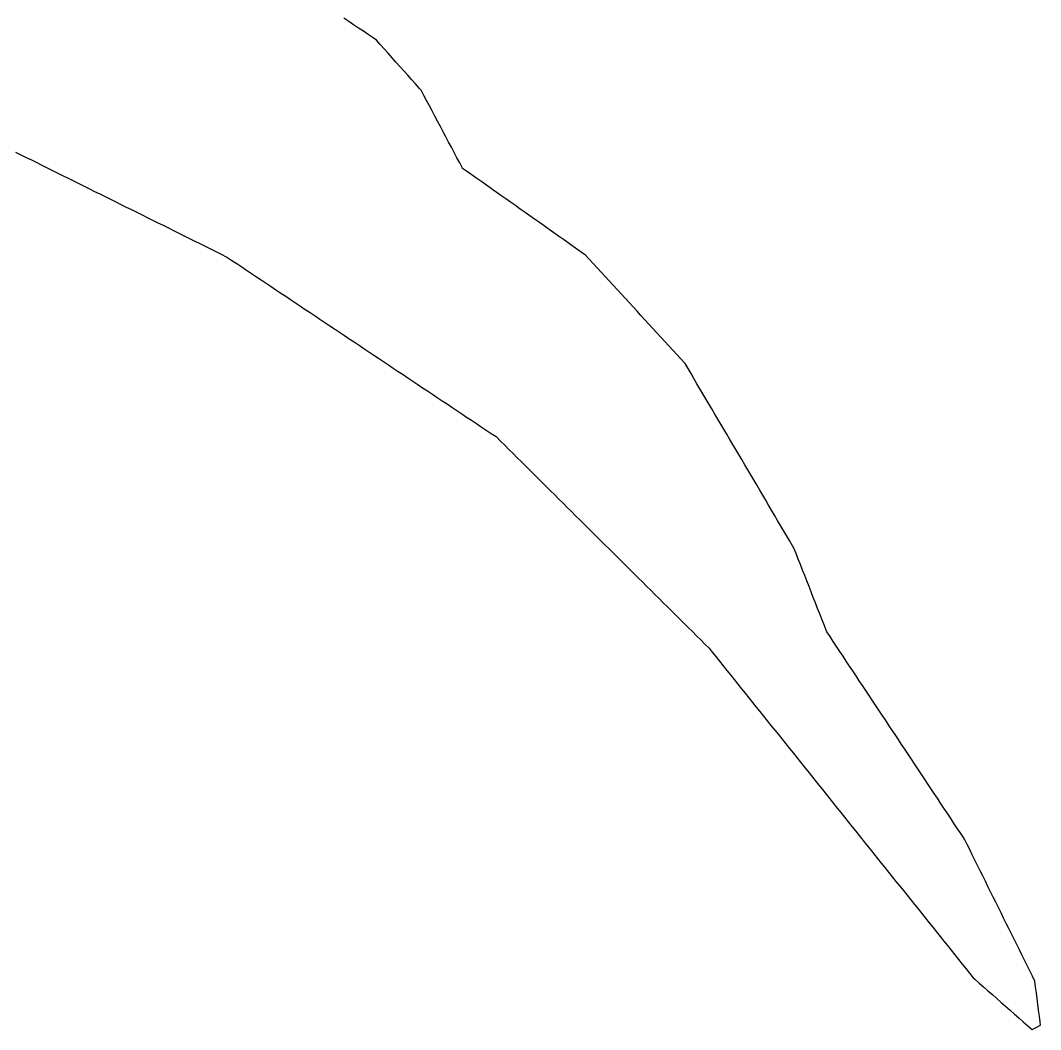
# Model space of a CAD drawing. Header units: millimetres. Extents: x 257 to 2289, y 96 to 1983.
# Drawn here: x 2115.9 to 2289.4, y 1085.2 to 1256.8 of the extents above; entities that cross this region are included whole.
import ezdxf

# ---------------------------------------------------------------- set-up
doc = ezdxf.new("R2010")
doc.units = ezdxf.units.MM
doc.layers.add('ALL_ISLANDS', color=7, linetype='Continuous')
doc.layers.add('OUTLINE_ISLAND_01', color=7, linetype='Continuous')

msp = doc.modelspace()

# ---------------------------------------------------------------- linework, layer by layer
at = {"layer": 'ALL_ISLANDS'}
msp.add_lwpolyline([(2115.0742, 1234.4222), (2115.9699, 1233.9777), (2116.8657, 1233.5332), (2117.7615, 1233.0887), (2118.6573, 1232.6441), (2119.553, 1232.1996), (2120.4488, 1231.7551), (2121.3446, 1231.3106), (2122.2403, 1230.8661), (2123.1361, 1230.4216), (2124.0319, 1229.977), (2124.9277, 1229.5325), (2125.8234, 1229.088), (2126.7192, 1228.6435), (2127.615, 1228.199), (2128.5107, 1227.7545), (2129.4065, 1227.31), (2130.3023, 1226.8654), (2131.1981, 1226.4209), (2132.0938, 1225.9764), (2132.9896, 1225.5319), (2133.8854, 1225.0874), (2134.7811, 1224.6429), (2135.6769, 1224.1984), (2136.5727, 1223.7538), (2137.4685, 1223.3093), (2138.3642, 1222.8648), (2139.26, 1222.4203), (2140.1558, 1221.9758), (2141.0515, 1221.5313), (2141.9473, 1221.0867), (2142.8431, 1220.6422), (2143.7389, 1220.1977), (2144.6346, 1219.7532), (2145.5304, 1219.3087), (2146.4262, 1218.8642), (2147.3219, 1218.4197), (2148.2177, 1217.9751), (2149.1135, 1217.5306), (2150.0093, 1217.0861), (2150.905, 1216.6416), (2151.0215, 1216.5639), (2151.8532, 1216.0087), (2152.685, 1215.4536), (2153.5167, 1214.8984), (2154.3485, 1214.3433), (2155.1802, 1213.7881), (2156.0119, 1213.233), (2156.8437, 1212.6778), (2157.6754, 1212.1227), (2158.5072, 1211.5675), (2159.3389, 1211.0124), (2160.1707, 1210.4572), (2161.0024, 1209.9021), (2161.8342, 1209.3469), (2162.6659, 1208.7918), (2163.4977, 1208.2366), (2164.3294, 1207.6814), (2165.1612, 1207.1263), (2165.9929, 1206.5711), (2166.8247, 1206.016), (2167.6564, 1205.4608), (2168.4882, 1204.9057), (2169.3199, 1204.3505), (2170.1517, 1203.7954), (2170.9834, 1203.2402), (2171.8152, 1202.6851), (2172.6469, 1202.1299), (2173.4787, 1201.5748), (2174.3104, 1201.0196), (2175.1422, 1200.4645), (2175.9739, 1199.9093), (2176.8057, 1199.3542), (2177.6374, 1198.799), (2178.4692, 1198.2439), (2179.3009, 1197.6887), (2180.1327, 1197.1335), (2180.9644, 1196.5784), (2181.7961, 1196.0232), (2182.6279, 1195.4681), (2183.4596, 1194.9129), (2184.2914, 1194.3578), (2185.1231, 1193.8026), (2185.9549, 1193.2475), (2186.7866, 1192.6923), (2187.6184, 1192.1372), (2188.4501, 1191.582), (2189.2819, 1191.0269), (2190.1136, 1190.4717), (2190.9454, 1189.9166), (2191.7771, 1189.3614), (2192.6089, 1188.8063), (2193.4406, 1188.2511), (2194.2724, 1187.6959), (2195.1041, 1187.1408), (2195.9359, 1186.5856), (2196.7676, 1186.0305), (2196.8261, 1185.9724), (2197.5357, 1185.2678), (2198.2453, 1184.5632), (2198.9548, 1183.8585), (2199.6644, 1183.1539), (2200.374, 1182.4493), (2201.0836, 1181.7447), (2201.7931, 1181.04), (2202.5027, 1180.3354), (2203.2123, 1179.6308), (2203.9219, 1178.9262), (2204.6315, 1178.2215), (2205.341, 1177.5169), (2206.0506, 1176.8123), (2206.7602, 1176.1076), (2207.4698, 1175.403), (2208.1793, 1174.6984), (2208.8889, 1173.9938), (2209.5985, 1173.2891), (2210.3081, 1172.5845), (2211.0177, 1171.8799), (2211.7272, 1171.1753), (2212.4368, 1170.4706), (2213.1464, 1169.766), (2213.856, 1169.0614), (2214.5656, 1168.3568), (2215.2751, 1167.6521), (2215.9847, 1166.9475), (2216.6943, 1166.2429), (2217.4039, 1165.5382), (2218.1134, 1164.8336), (2218.823, 1164.129), (2219.5326, 1163.4244), (2220.2422, 1162.7197), (2220.9518, 1162.0151), (2221.6613, 1161.3105), (2222.3709, 1160.6059), (2223.0805, 1159.9012), (2223.7901, 1159.1966), (2224.4996, 1158.492), (2225.2092, 1157.7873), (2225.9188, 1157.0827), (2226.6284, 1156.3781), (2227.338, 1155.6735), (2228.0475, 1154.9688), (2228.7571, 1154.2642), (2229.4667, 1153.5596), (2230.1763, 1152.855), (2230.8858, 1152.1503), (2231.5954, 1151.4457), (2232.305, 1150.7411), (2233.0146, 1150.0365), (2233.5292, 1149.3941), (2234.1544, 1148.6136), (2234.7796, 1147.8331), (2235.4048, 1147.0526), (2236.03, 1146.2722), (2236.6552, 1145.4917), (2237.2803, 1144.7112), (2237.9055, 1143.9308), (2238.5307, 1143.1503), (2239.1559, 1142.3698), (2239.7811, 1141.5894), (2240.4063, 1140.8089), (2241.0315, 1140.0284), (2241.6567, 1139.248), (2242.2819, 1138.4675), (2242.9071, 1137.687), (2243.5323, 1136.9066), (2244.1575, 1136.1261), (2244.7827, 1135.3456), (2245.4079, 1134.5652), (2246.0331, 1133.7847), (2246.6583, 1133.0042), (2247.2835, 1132.2237), (2247.9087, 1131.4433), (2248.5339, 1130.6628), (2249.1591, 1129.8823), (2249.7843, 1129.1019), (2250.4095, 1128.3214), (2251.0346, 1127.5409), (2251.6598, 1126.7605), (2252.285, 1125.98), (2252.9102, 1125.1995), (2253.5354, 1124.4191), (2254.1606, 1123.6386), (2254.7858, 1122.8581), (2255.411, 1122.0777), (2256.0362, 1121.2972), (2256.6614, 1120.5167), (2257.2866, 1119.7363), (2257.9118, 1118.9558), (2258.537, 1118.1753), (2259.1622, 1117.3948), (2259.7874, 1116.6144), (2260.4126, 1115.8339), (2261.0378, 1115.0534), (2261.663, 1114.273), (2262.2882, 1113.4925), (2262.9134, 1112.712), (2263.5386, 1111.9316), (2264.1637, 1111.1511), (2264.7889, 1110.3706), (2265.4141, 1109.5902), (2266.0393, 1108.8097), (2266.6645, 1108.0292), (2267.2897, 1107.2488), (2267.9149, 1106.4683), (2268.5401, 1105.6878), (2269.1653, 1104.9074), (2269.7905, 1104.1269), (2270.4157, 1103.3464), (2271.0409, 1102.5659), (2271.6661, 1101.7855), (2272.2913, 1101.005), (2272.9165, 1100.2245), (2273.5417, 1099.4441), (2274.1669, 1098.6636), (2274.7921, 1097.8831), (2275.4173, 1097.1027), (2276.0425, 1096.3222), (2276.6677, 1095.5417), (2277.2928, 1094.7613), (2277.918, 1093.9808), (2278.1818, 1093.7489), (2278.9327, 1093.0884), (2279.6836, 1092.428), (2280.4345, 1091.7676), (2281.1854, 1091.1072), (2281.9362, 1090.4468), (2282.6871, 1089.7864), (2283.438, 1089.1259), (2284.1889, 1088.4655), (2284.9398, 1087.8051), (2285.6907, 1087.1447), (2286.4416, 1086.4843), (2287.1925, 1085.8239), (2287.9434, 1085.1634), (2288.4896, 1085.4424), (2289.3802, 1085.8973), (2289.3047, 1086.4822), (2289.1766, 1087.474), (2289.0485, 1088.4658), (2288.9205, 1089.4575), (2288.7924, 1090.4493), (2288.6644, 1091.4411), (2288.5363, 1092.4328), (2288.4082, 1093.4246), (2287.9863, 1094.2755), (2287.5421, 1095.1714), (2287.0978, 1096.0673), (2286.6536, 1096.9632), (2286.2093, 1097.8591), (2285.7651, 1098.755), (2285.3209, 1099.651), (2284.8766, 1100.5469), (2284.4324, 1101.4428), (2283.9881, 1102.3387), (2283.5439, 1103.2346), (2283.0996, 1104.1305), (2282.6554, 1105.0264), (2282.2112, 1105.9223), (2281.7669, 1106.8182), (2281.3227, 1107.7141), (2280.8784, 1108.61), (2280.4342, 1109.5059), (2279.99, 1110.4018), (2279.5457, 1111.2977), (2279.1015, 1112.1937), (2278.6572, 1113.0896), (2278.213, 1113.9855), (2277.7687, 1114.8814), (2277.3245, 1115.7773), (2276.8803, 1116.6732), (2276.436, 1117.5691), (2276.2513, 1117.8473), (2275.6983, 1118.6805), (2275.1452, 1119.5136), (2274.5921, 1120.3467), (2274.0391, 1121.1799), (2273.486, 1122.013), (2272.933, 1122.8462), (2272.3799, 1123.6793), (2271.8268, 1124.5125), (2271.2738, 1125.3456), (2270.7207, 1126.1787), (2270.1677, 1127.0119), (2269.6146, 1127.845), (2269.0615, 1128.6782), (2268.5085, 1129.5113), (2267.9554, 1130.3444), (2267.4024, 1131.1776), (2266.8493, 1132.0107), (2266.2962, 1132.8439), (2265.7432, 1133.677), (2265.1901, 1134.5101), (2264.637, 1135.3433), (2264.084, 1136.1764), (2263.5309, 1137.0096), (2262.9779, 1137.8427), (2262.4248, 1138.6758), (2261.8717, 1139.509), (2261.3187, 1140.3421), (2260.7656, 1141.1753), (2260.2126, 1142.0084), (2259.6595, 1142.8415), (2259.1064, 1143.6747), (2258.5534, 1144.5078), (2258.0003, 1145.341), (2257.4473, 1146.1741), (2256.8942, 1147.0073), (2256.3411, 1147.8404), (2255.7881, 1148.6735), (2255.235, 1149.5067), (2254.682, 1150.3398), (2254.1289, 1151.173), (2253.5758, 1152.0061), (2253.0228, 1152.8392), (2252.9205, 1153.0998), (2252.5551, 1154.0307), (2252.1898, 1154.9615), (2251.8244, 1155.8924), (2251.4591, 1156.8233), (2251.0937, 1157.7541), (2250.7283, 1158.685), (2250.363, 1159.6159), (2249.9976, 1160.5467), (2249.6323, 1161.4776), (2249.2669, 1162.4085), (2248.9015, 1163.3393), (2248.5362, 1164.2702), (2248.1708, 1165.2011), (2247.8055, 1166.1319), (2247.4401, 1167.0628), (2247.1972, 1167.4747), (2246.6894, 1168.3361), (2246.1815, 1169.1976), (2245.6736, 1170.059), (2245.1657, 1170.9204), (2244.6578, 1171.7819), (2244.15, 1172.6433), (2243.6421, 1173.5047), (2243.1342, 1174.3661), (2242.6263, 1175.2276), (2242.1185, 1176.089), (2241.6106, 1176.9504), (2241.1027, 1177.8119), (2240.5948, 1178.6733), (2240.0869, 1179.5347), (2239.5791, 1180.3961), (2239.0712, 1181.2576), (2238.5633, 1182.119), (2238.0554, 1182.9804), (2237.5476, 1183.8419), (2237.0397, 1184.7033), (2236.5318, 1185.5647), (2236.0239, 1186.4261), (2235.516, 1187.2876), (2235.0082, 1188.149), (2234.5003, 1189.0104), (2233.9924, 1189.8719), (2233.4845, 1190.7333), (2232.9767, 1191.5947), (2232.4688, 1192.4561), (2231.9609, 1193.3176), (2231.453, 1194.179), (2230.9451, 1195.0404), (2230.4373, 1195.9019), (2229.9294, 1196.7633), (2229.4215, 1197.6247), (2228.9136, 1198.4862), (2228.8719, 1198.5315), (2228.195, 1199.2675), (2227.518, 1200.0036), (2226.8411, 1200.7396), (2226.1641, 1201.4756), (2225.4872, 1202.2116), (2224.8102, 1202.9477), (2224.1333, 1203.6837), (2223.4563, 1204.4197), (2222.7794, 1205.1558), (2222.1024, 1205.8918), (2221.4255, 1206.6278), (2220.7485, 1207.3639), (2220.0716, 1208.0999), (2219.3946, 1208.8359), (2218.7177, 1209.5719), (2218.0407, 1210.308), (2217.3638, 1211.044), (2216.6868, 1211.78), (2216.0099, 1212.5161), (2215.3329, 1213.2521), (2214.656, 1213.9881), (2213.979, 1214.7242), (2213.3021, 1215.4602), (2212.6251, 1216.1962), (2211.9482, 1216.9322), (2211.503, 1217.2466), (2210.6862, 1217.8235), (2209.8694, 1218.4005), (2209.0526, 1218.9774), (2208.2358, 1219.5543), (2207.419, 1220.1312), (2206.6022, 1220.7081), (2205.7854, 1221.285), (2204.9686, 1221.8619), (2204.1518, 1222.4388), (2203.3349, 1223.0157), (2202.5181, 1223.5926), (2201.7013, 1224.1695), (2200.8845, 1224.7464), (2200.0677, 1225.3233), (2199.2509, 1225.9002), (2198.4341, 1226.4771), (2197.6173, 1227.054), (2196.8005, 1227.6309), (2195.9836, 1228.2078), (2195.1668, 1228.7848), (2194.35, 1229.3617), (2193.5332, 1229.9386), (2192.7164, 1230.5155), (2191.8996, 1231.0924), (2191.0828, 1231.6693), (2191.0585, 1231.715), (2190.5901, 1232.5985), (2190.1217, 1233.482), (2189.6533, 1234.3655), (2189.1849, 1235.249), (2188.7164, 1236.1325), (2188.248, 1237.016), (2187.7796, 1237.8995), (2187.3112, 1238.783), (2186.8428, 1239.6665), (2186.3743, 1240.5501), (2185.9059, 1241.4336), (2185.4375, 1242.3171), (2184.9691, 1243.2006), (2184.5007, 1244.0841), (2184.0322, 1244.9676), (2183.7565, 1245.2756), (2183.0894, 1246.0206), (2182.4224, 1246.7656), (2181.7553, 1247.5106), (2181.0882, 1248.2556), (2180.4212, 1249.0006), (2179.7541, 1249.7456), (2179.0871, 1250.4906), (2178.42, 1251.2356), (2177.7529, 1251.9806), (2177.0859, 1252.7256), (2176.4188, 1253.4706), (2175.865, 1253.8481), (2175.0386, 1254.4113), (2174.2123, 1254.9745), (2173.386, 1255.5377), (2172.5597, 1256.1009), (2171.7333, 1256.6641), (2170.907, 1257.2273)], dxfattribs=at)
at = {"layer": 'OUTLINE_ISLAND_01'}
msp.add_lwpolyline([(2115.0742, 1234.4222), (2115.9699, 1233.9777), (2116.8657, 1233.5332), (2117.7615, 1233.0887), (2118.6573, 1232.6441), (2119.553, 1232.1996), (2120.4488, 1231.7551), (2121.3446, 1231.3106), (2122.2403, 1230.8661), (2123.1361, 1230.4216), (2124.0319, 1229.977), (2124.9277, 1229.5325), (2125.8234, 1229.088), (2126.7192, 1228.6435), (2127.615, 1228.199), (2128.5107, 1227.7545), (2129.4065, 1227.31), (2130.3023, 1226.8654), (2131.1981, 1226.4209), (2132.0938, 1225.9764), (2132.9896, 1225.5319), (2133.8854, 1225.0874), (2134.7811, 1224.6429), (2135.6769, 1224.1984), (2136.5727, 1223.7538), (2137.4685, 1223.3093), (2138.3642, 1222.8648), (2139.26, 1222.4203), (2140.1558, 1221.9758), (2141.0515, 1221.5313), (2141.9473, 1221.0867), (2142.8431, 1220.6422), (2143.7389, 1220.1977), (2144.6346, 1219.7532), (2145.5304, 1219.3087), (2146.4262, 1218.8642), (2147.3219, 1218.4197), (2148.2177, 1217.9751), (2149.1135, 1217.5306), (2150.0093, 1217.0861), (2150.905, 1216.6416), (2151.0215, 1216.5639), (2151.8532, 1216.0087), (2152.685, 1215.4536), (2153.5167, 1214.8984), (2154.3485, 1214.3433), (2155.1802, 1213.7881), (2156.0119, 1213.233), (2156.8437, 1212.6778), (2157.6754, 1212.1227), (2158.5072, 1211.5675), (2159.3389, 1211.0124), (2160.1707, 1210.4572), (2161.0024, 1209.9021), (2161.8342, 1209.3469), (2162.6659, 1208.7918), (2163.4977, 1208.2366), (2164.3294, 1207.6814), (2165.1612, 1207.1263), (2165.9929, 1206.5711), (2166.8247, 1206.016), (2167.6564, 1205.4608), (2168.4882, 1204.9057), (2169.3199, 1204.3505), (2170.1517, 1203.7954), (2170.9834, 1203.2402), (2171.8152, 1202.6851), (2172.6469, 1202.1299), (2173.4787, 1201.5748), (2174.3104, 1201.0196), (2175.1422, 1200.4645), (2175.9739, 1199.9093), (2176.8057, 1199.3542), (2177.6374, 1198.799), (2178.4692, 1198.2439), (2179.3009, 1197.6887), (2180.1327, 1197.1335), (2180.9644, 1196.5784), (2181.7961, 1196.0232), (2182.6279, 1195.4681), (2183.4596, 1194.9129), (2184.2914, 1194.3578), (2185.1231, 1193.8026), (2185.9549, 1193.2475), (2186.7866, 1192.6923), (2187.6184, 1192.1372), (2188.4501, 1191.582), (2189.2819, 1191.0269), (2190.1136, 1190.4717), (2190.9454, 1189.9166), (2191.7771, 1189.3614), (2192.6089, 1188.8063), (2193.4406, 1188.2511), (2194.2724, 1187.6959), (2195.1041, 1187.1408), (2195.9359, 1186.5856), (2196.7676, 1186.0305), (2196.8261, 1185.9724), (2197.5357, 1185.2678), (2198.2453, 1184.5632), (2198.9548, 1183.8585), (2199.6644, 1183.1539), (2200.374, 1182.4493), (2201.0836, 1181.7447), (2201.7931, 1181.04), (2202.5027, 1180.3354), (2203.2123, 1179.6308), (2203.9219, 1178.9262), (2204.6315, 1178.2215), (2205.341, 1177.5169), (2206.0506, 1176.8123), (2206.7602, 1176.1076), (2207.4698, 1175.403), (2208.1793, 1174.6984), (2208.8889, 1173.9938), (2209.5985, 1173.2891), (2210.3081, 1172.5845), (2211.0177, 1171.8799), (2211.7272, 1171.1753), (2212.4368, 1170.4706), (2213.1464, 1169.766), (2213.856, 1169.0614), (2214.5656, 1168.3568), (2215.2751, 1167.6521), (2215.9847, 1166.9475), (2216.6943, 1166.2429), (2217.4039, 1165.5382), (2218.1134, 1164.8336), (2218.823, 1164.129), (2219.5326, 1163.4244), (2220.2422, 1162.7197), (2220.9518, 1162.0151), (2221.6613, 1161.3105), (2222.3709, 1160.6059), (2223.0805, 1159.9012), (2223.7901, 1159.1966), (2224.4996, 1158.492), (2225.2092, 1157.7873), (2225.9188, 1157.0827), (2226.6284, 1156.3781), (2227.338, 1155.6735), (2228.0475, 1154.9688), (2228.7571, 1154.2642), (2229.4667, 1153.5596), (2230.1763, 1152.855), (2230.8858, 1152.1503), (2231.5954, 1151.4457), (2232.305, 1150.7411), (2233.0146, 1150.0365), (2233.5292, 1149.3941), (2234.1544, 1148.6136), (2234.7796, 1147.8331), (2235.4048, 1147.0526), (2236.03, 1146.2722), (2236.6552, 1145.4917), (2237.2803, 1144.7112), (2237.9055, 1143.9308), (2238.5307, 1143.1503), (2239.1559, 1142.3698), (2239.7811, 1141.5894), (2240.4063, 1140.8089), (2241.0315, 1140.0284), (2241.6567, 1139.248), (2242.2819, 1138.4675), (2242.9071, 1137.687), (2243.5323, 1136.9066), (2244.1575, 1136.1261), (2244.7827, 1135.3456), (2245.4079, 1134.5652), (2246.0331, 1133.7847), (2246.6583, 1133.0042), (2247.2835, 1132.2237), (2247.9087, 1131.4433), (2248.5339, 1130.6628), (2249.1591, 1129.8823), (2249.7843, 1129.1019), (2250.4095, 1128.3214), (2251.0346, 1127.5409), (2251.6598, 1126.7605), (2252.285, 1125.98), (2252.9102, 1125.1995), (2253.5354, 1124.4191), (2254.1606, 1123.6386), (2254.7858, 1122.8581), (2255.411, 1122.0777), (2256.0362, 1121.2972), (2256.6614, 1120.5167), (2257.2866, 1119.7363), (2257.9118, 1118.9558), (2258.537, 1118.1753), (2259.1622, 1117.3948), (2259.7874, 1116.6144), (2260.4126, 1115.8339), (2261.0378, 1115.0534), (2261.663, 1114.273), (2262.2882, 1113.4925), (2262.9134, 1112.712), (2263.5386, 1111.9316), (2264.1637, 1111.1511), (2264.7889, 1110.3706), (2265.4141, 1109.5902), (2266.0393, 1108.8097), (2266.6645, 1108.0292), (2267.2897, 1107.2488), (2267.9149, 1106.4683), (2268.5401, 1105.6878), (2269.1653, 1104.9074), (2269.7905, 1104.1269), (2270.4157, 1103.3464), (2271.0409, 1102.5659), (2271.6661, 1101.7855), (2272.2913, 1101.005), (2272.9165, 1100.2245), (2273.5417, 1099.4441), (2274.1669, 1098.6636), (2274.7921, 1097.8831), (2275.4173, 1097.1027), (2276.0425, 1096.3222), (2276.6677, 1095.5417), (2277.2928, 1094.7613), (2277.918, 1093.9808), (2278.1818, 1093.7489), (2278.9327, 1093.0884), (2279.6836, 1092.428), (2280.4345, 1091.7676), (2281.1854, 1091.1072), (2281.9362, 1090.4468), (2282.6871, 1089.7864), (2283.438, 1089.1259), (2284.1889, 1088.4655), (2284.9398, 1087.8051), (2285.6907, 1087.1447), (2286.4416, 1086.4843), (2287.1925, 1085.8239), (2287.9434, 1085.1634), (2288.4896, 1085.4424), (2289.3802, 1085.8973), (2289.3047, 1086.4822), (2289.1766, 1087.474), (2289.0485, 1088.4658), (2288.9205, 1089.4575), (2288.7924, 1090.4493), (2288.6644, 1091.4411), (2288.5363, 1092.4328), (2288.4082, 1093.4246), (2287.9863, 1094.2755), (2287.5421, 1095.1714), (2287.0978, 1096.0673), (2286.6536, 1096.9632), (2286.2093, 1097.8591), (2285.7651, 1098.755), (2285.3209, 1099.651), (2284.8766, 1100.5469), (2284.4324, 1101.4428), (2283.9881, 1102.3387), (2283.5439, 1103.2346), (2283.0996, 1104.1305), (2282.6554, 1105.0264), (2282.2112, 1105.9223), (2281.7669, 1106.8182), (2281.3227, 1107.7141), (2280.8784, 1108.61), (2280.4342, 1109.5059), (2279.99, 1110.4018), (2279.5457, 1111.2977), (2279.1015, 1112.1937), (2278.6572, 1113.0896), (2278.213, 1113.9855), (2277.7687, 1114.8814), (2277.3245, 1115.7773), (2276.8803, 1116.6732), (2276.436, 1117.5691), (2276.2513, 1117.8473), (2275.6983, 1118.6805), (2275.1452, 1119.5136), (2274.5921, 1120.3467), (2274.0391, 1121.1799), (2273.486, 1122.013), (2272.933, 1122.8462), (2272.3799, 1123.6793), (2271.8268, 1124.5125), (2271.2738, 1125.3456), (2270.7207, 1126.1787), (2270.1677, 1127.0119), (2269.6146, 1127.845), (2269.0615, 1128.6782), (2268.5085, 1129.5113), (2267.9554, 1130.3444), (2267.4024, 1131.1776), (2266.8493, 1132.0107), (2266.2962, 1132.8439), (2265.7432, 1133.677), (2265.1901, 1134.5101), (2264.637, 1135.3433), (2264.084, 1136.1764), (2263.5309, 1137.0096), (2262.9779, 1137.8427), (2262.4248, 1138.6758), (2261.8717, 1139.509), (2261.3187, 1140.3421), (2260.7656, 1141.1753), (2260.2126, 1142.0084), (2259.6595, 1142.8415), (2259.1064, 1143.6747), (2258.5534, 1144.5078), (2258.0003, 1145.341), (2257.4473, 1146.1741), (2256.8942, 1147.0073), (2256.3411, 1147.8404), (2255.7881, 1148.6735), (2255.235, 1149.5067), (2254.682, 1150.3398), (2254.1289, 1151.173), (2253.5758, 1152.0061), (2253.0228, 1152.8392), (2252.9205, 1153.0998), (2252.5551, 1154.0307), (2252.1898, 1154.9615), (2251.8244, 1155.8924), (2251.4591, 1156.8233), (2251.0937, 1157.7541), (2250.7283, 1158.685), (2250.363, 1159.6159), (2249.9976, 1160.5467), (2249.6323, 1161.4776), (2249.2669, 1162.4085), (2248.9015, 1163.3393), (2248.5362, 1164.2702), (2248.1708, 1165.2011), (2247.8055, 1166.1319), (2247.4401, 1167.0628), (2247.1972, 1167.4747), (2246.6894, 1168.3361), (2246.1815, 1169.1976), (2245.6736, 1170.059), (2245.1657, 1170.9204), (2244.6578, 1171.7819), (2244.15, 1172.6433), (2243.6421, 1173.5047), (2243.1342, 1174.3661), (2242.6263, 1175.2276), (2242.1185, 1176.089), (2241.6106, 1176.9504), (2241.1027, 1177.8119), (2240.5948, 1178.6733), (2240.0869, 1179.5347), (2239.5791, 1180.3961), (2239.0712, 1181.2576), (2238.5633, 1182.119), (2238.0554, 1182.9804), (2237.5476, 1183.8419), (2237.0397, 1184.7033), (2236.5318, 1185.5647), (2236.0239, 1186.4261), (2235.516, 1187.2876), (2235.0082, 1188.149), (2234.5003, 1189.0104), (2233.9924, 1189.8719), (2233.4845, 1190.7333), (2232.9767, 1191.5947), (2232.4688, 1192.4561), (2231.9609, 1193.3176), (2231.453, 1194.179), (2230.9451, 1195.0404), (2230.4373, 1195.9019), (2229.9294, 1196.7633), (2229.4215, 1197.6247), (2228.9136, 1198.4862), (2228.8719, 1198.5315), (2228.195, 1199.2675), (2227.518, 1200.0036), (2226.8411, 1200.7396), (2226.1641, 1201.4756), (2225.4872, 1202.2116), (2224.8102, 1202.9477), (2224.1333, 1203.6837), (2223.4563, 1204.4197), (2222.7794, 1205.1558), (2222.1024, 1205.8918), (2221.4255, 1206.6278), (2220.7485, 1207.3639), (2220.0716, 1208.0999), (2219.3946, 1208.8359), (2218.7177, 1209.5719), (2218.0407, 1210.308), (2217.3638, 1211.044), (2216.6868, 1211.78), (2216.0099, 1212.5161), (2215.3329, 1213.2521), (2214.656, 1213.9881), (2213.979, 1214.7242), (2213.3021, 1215.4602), (2212.6251, 1216.1962), (2211.9482, 1216.9322), (2211.503, 1217.2466), (2210.6862, 1217.8235), (2209.8694, 1218.4005), (2209.0526, 1218.9774), (2208.2358, 1219.5543), (2207.419, 1220.1312), (2206.6022, 1220.7081), (2205.7854, 1221.285), (2204.9686, 1221.8619), (2204.1518, 1222.4388), (2203.3349, 1223.0157), (2202.5181, 1223.5926), (2201.7013, 1224.1695), (2200.8845, 1224.7464), (2200.0677, 1225.3233), (2199.2509, 1225.9002), (2198.4341, 1226.4771), (2197.6173, 1227.054), (2196.8005, 1227.6309), (2195.9836, 1228.2078), (2195.1668, 1228.7848), (2194.35, 1229.3617), (2193.5332, 1229.9386), (2192.7164, 1230.5155), (2191.8996, 1231.0924), (2191.0828, 1231.6693), (2191.0585, 1231.715), (2190.5901, 1232.5985), (2190.1217, 1233.482), (2189.6533, 1234.3655), (2189.1849, 1235.249), (2188.7164, 1236.1325), (2188.248, 1237.016), (2187.7796, 1237.8995), (2187.3112, 1238.783), (2186.8428, 1239.6665), (2186.3743, 1240.5501), (2185.9059, 1241.4336), (2185.4375, 1242.3171), (2184.9691, 1243.2006), (2184.5007, 1244.0841), (2184.0322, 1244.9676), (2183.7565, 1245.2756), (2183.0894, 1246.0206), (2182.4224, 1246.7656), (2181.7553, 1247.5106), (2181.0882, 1248.2556), (2180.4212, 1249.0006), (2179.7541, 1249.7456), (2179.0871, 1250.4906), (2178.42, 1251.2356), (2177.7529, 1251.9806), (2177.0859, 1252.7256), (2176.4188, 1253.4706), (2175.865, 1253.8481), (2175.0386, 1254.4113), (2174.2123, 1254.9745), (2173.386, 1255.5377), (2172.5597, 1256.1009), (2171.7333, 1256.6641), (2170.907, 1257.2273)], dxfattribs=at)

doc.saveas('drawing.dxf')
